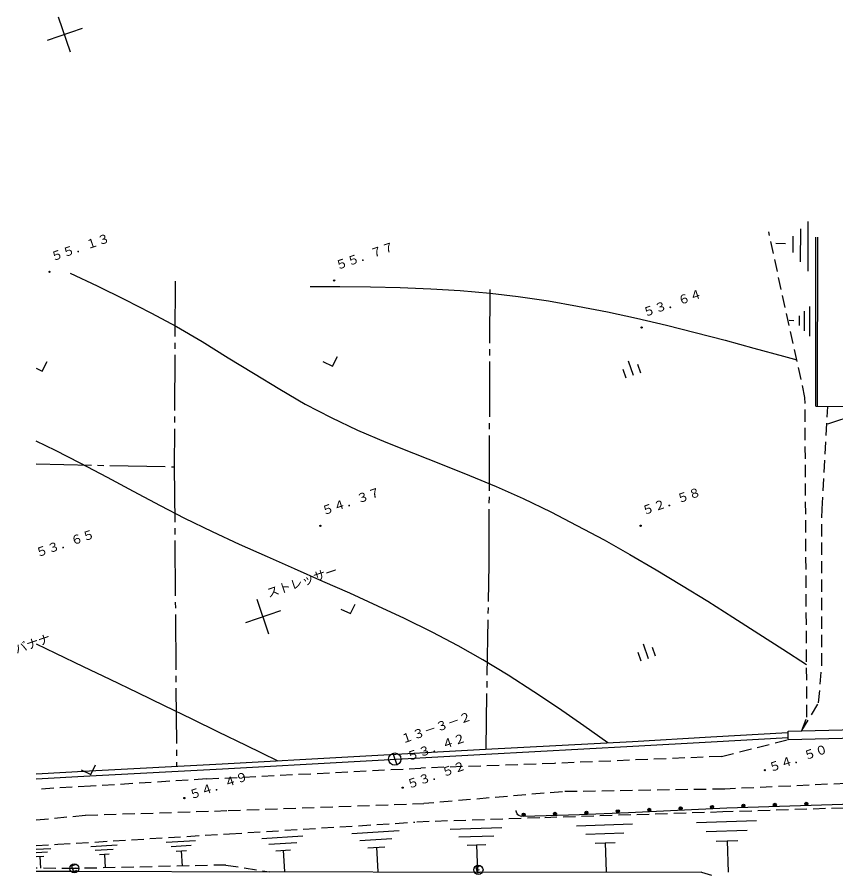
# Model space of a CAD drawing. Units: millimetres, scale not verified. Extents: x -198228 to 179753, y -81805 to 120126.
# Drawn here: x -196160 to -129586, y 20862 to 90576 of the extents above; entities that cross this region are included whole.
import ezdxf
from ezdxf.enums import TextEntityAlignment as Align

# ---------------------------------------------------------------- set-up
doc = ezdxf.new("R2010")
doc.units = ezdxf.units.MM
doc.header["$LTSCALE"] = 500
doc.linetypes.add('CHAIN2', pattern=[12, 9, -1, 1, -1])
doc.linetypes.add('DASHED2', pattern=[3, 2, -1])
doc.layers.add('3-0', color=4, linetype='Continuous')
doc.layers.add('3-1_構造物', color=6, linetype='Continuous')
doc.styles.add('ＭＳ ゴシック', font='')
doc.styles.get('ＭＳ ゴシック').set_extended_font_data('MS Gothic')

msp = doc.modelspace()

# ---------------------------------------------------------------- linework, layer by layer
at = {"layer": '3-0'}
for p, q in [((-131868.1, 73978.9), (-131874.2, 69938.6)), ((-132471.9, 73383.2), (-132476, 70689.7)), ((-133075.7, 72787.5), (-133077.7, 71440.7)), ((-131225.7, 58949.1), (-131204.7, 72691.6)), ((-131075.6, 58948.8), (-131054.7, 72691.4)), ((-134468, 72207.9), (-133679.5, 72191.7)), ((-131728.5, 67050.8), (-131732.2, 64649.2)), ((-132576, 66303.6), (-132577.2, 65503.1)), ((-132152.2, 66677.2), (-132154.7, 65076.1)), ((-133375.2, 65937.7), (-132999.7, 65930)), ((-194122.3, 61811.5), (-193724.3, 62581.1)), ((-146470.6, 62646.8), (-146067.1, 61463.6)), ((-145717.7, 62375.3), (-145475.6, 61665.3)), ((-194614.7, 62041.1), (-194122.3, 61811.5)), ((-146900.7, 61971.8), (-146658.7, 61261.9)), ((-131225.7, 58949.1), (-125942.5, 58914.7)), ((-193049.9, 55350), (-194614.7, 56105)), ((-194614.7, 39625.7), (-193049.9, 38882.2)), ((-145262.5, 39643.1), (-144859, 38460)), ((-144509.6, 39371.6), (-144267.5, 38661.7)), ((-145692.7, 38968.1), (-145450.6, 38258.2)), ((-139741.8, 32072.2), (-133490, 32427.6)), ((-133470.5, 32553.8), (-124811, 32762.3)), ((-133453.7, 31854), (-133470.5, 32553.8)), ((-133453.7, 31854), (-124069.2, 32080)), ((-139719.1, 31672.8), (-133467.3, 32028.2)), ((-179486.6, 29883.8), (-158078.3, 31067.5)), ((-165613.8, 30750.2), (-165291.1, 29803.7)), ((-179465.3, 29484.4), (-158056.8, 30668)), ((-194614.7, 29068), (-190274.9, 29306.8)), ((-190274.9, 29306.8), (-179486.6, 29883.8)), ((-190253.6, 28907.3), (-179465.3, 29484.4)), ((-194614.7, 28667.4), (-190253.6, 28907.3)), ((-140929.2, 25108.1), (-136031.7, 25267.7)), ((-168945.6, 24212.1), (-165103.3, 24454.5)), ((-160942.8, 24566.8), (-156745.2, 24710.5)), ((-150670.4, 24854.6), (-146122.7, 24999.5)), ((-136789.8, 24458.6), (-140120, 24350)), ((-176261.3, 23822.1), (-172918, 24033.1)), ((-165679.3, 23800.9), (-168292.1, 23636.2)), ((-157393.8, 24015.9), (-160248.2, 23918.1)), ((-146827.1, 24248.7), (-149919.6, 24150.1)), ((-194614.7, 22942.2), (-193419.7, 23010.6)), ((-190181, 23167.4), (-188034.9, 23298.3)), ((-184054.7, 23508.5), (-181659.2, 23654.7)), ((-182019.1, 23247.9), (-183648, 23148.6)), ((-173419.2, 23464.4), (-175692.7, 23320.9)), ((-167638.6, 23060.1), (-166255.2, 23147.4)), ((-166946.9, 23103.8), (-166820.9, 21105.7)), ((-159553.6, 23269.6), (-158042.4, 23321.3)), ((-158797.9, 23295.4), (-158723.2, 21112.7)), ((-149168.7, 23445.7), (-147531.5, 23497.8)), ((-148350.1, 23471.8), (-148274.8, 21106.9)), ((-139310.9, 23592), (-137547.8, 23649.4)), ((-138429.4, 23620.7), (-138346.4, 21074.1)), ((-193698.4, 22698.2), (-194614.7, 22645.7)), ((-194614.7, 22349.2), (-193977, 22385.7)), ((-194309.4, 22366.7), (-194254.4, 21406.3)), ((-188357.3, 22934), (-189816.6, 22845)), ((-189452.4, 22522.5), (-188679.8, 22569.6)), ((-189066.1, 22546.1), (-188998, 21430.2)), ((-183241.3, 22788.7), (-182379, 22841.3)), ((-182810.1, 22815), (-182734.1, 21569.3)), ((-175124, 22819.8), (-173920.4, 22895.7)), ((-174522.2, 22857.8), (-174412.5, 21119.2)), ((-194614.7, 21153.6), (-193537.7, 21150.7)), ((-191649.6, 21340.5), (-191408.2, 21422.8)), ((-158795.8, 21220.9), (-158554.5, 21303.2)), ((-140500.6, 21092.8), (-139706.7, 20830.4))]:
    msp.add_line(p, q, dxfattribs=at)
at = {"layer": '3-0', "linetype": 'DASHED2'}
for p, q in [((-132096.8, 59647.7), (-135049.6, 73119.7)), ((-131941.7, 33684.1), (-132096.8, 59647.7)), ((-132339.9, 32583.5), (-131941.7, 33684.1)), ((-138880.9, 30489.2), (-133453.7, 31854)), ((-180758.8, 28657.6), (-163333.2, 29535.3)), ((-180758.8, 28657.6), (-190189.2, 28063.7)), ((-190189.2, 28063.7), (-194614.7, 27815.4)), ((-124263.2, 28500), (-138622.2, 27834.9)), ((-178989.8, 26083.6), (-163098.9, 26654.6)), ((-190593.3, 25712.4), (-178989.8, 26083.6)), ((-194614.7, 25328.4), (-190593.3, 25712.4)), ((-178889.2, 24198.3), (-163819.8, 25148.9)), ((-192845.6, 23347), (-178889.2, 24198.3)), ((-194614.7, 23245.7), (-192845.6, 23347)), ((-179179.2, 21662.6), (-191519.5, 21373.7)), ((-179179.2, 21662.6), (-175673.4, 21115.1)), ((-191519.5, 21373.7), (-194614.7, 21402.7))]:
    msp.add_line(p, q, dxfattribs=at)
at = {"layer": '3-0', "linetype": 'CHAIN2'}
msp.add_line((-194614.7, 54257.3), (-183382.6, 54028.5), dxfattribs=at)
at = {"layer": '3-0', "color": 7}
msp.add_lwpolyline([(-191836.5, 69757.4), (-189666.1, 68728.9), (-187416.2, 67637), (-185277, 66549.3), (-183198.3, 65420.3), (-181125.2, 64207.9), (-178990.5, 62898.8), (-176948.7, 61629.8), (-174812.2, 60328.6), (-172735.3, 59131.7), (-170638, 58027.7), (-168470.8, 57009.6), (-166173, 56028.6), (-163943.1, 55133.9), (-161610.7, 54220.3), (-159377, 53331.7), (-157207.3, 52422.8), (-155020.7, 51438.9), (-152771.6, 50356.4), (-150637.4, 49267), (-148437.5, 48085.2), (-146345.6, 46910.6), (-144184.5, 45650.8), (-142124.7, 44411.4), (-139991.9, 43094.5), (-137954.3, 41810.6), (-135839.2, 40458), (-133898, 39204.5), (-131967.2, 37952.1)], dxfattribs=at)
at = {"layer": '3-0', "linetype": 'CHAIN2'}
for points in [[(-183300.6, 69117.6), (-183382.6, 54028.5), (-183196.2, 29708.4)], [(-158030.3, 31094.4), (-157785.8, 46082.9), (-157692.6, 68444)]]:
    msp.add_lwpolyline(points, dxfattribs=at)
at = {"layer": '3-0'}
for points in [[(-172334.7, 68696.6), (-169927, 68678.5), (-167420.8, 68646.6), (-165018, 68590.6), (-162520.1, 68492.4), (-160128.6, 68347.2), (-157693.8, 68134.5), (-155418.3, 67867), (-152953.8, 67505.5), (-150595.8, 67096.6), (-148146.7, 66613.4), (-145801.5, 66102.3), (-143364, 65528.1), (-141028.2, 64944.2), (-138598.3, 64309.4), (-136268, 63682), (-133841.9, 63017.3), (-133259.7, 62857), (-132770.5, 62722.2)], [(-171294.8, 62580.3), (-170509.6, 62214.1), (-170111.7, 62983.7)], [(-148121.3, 31602.6), (-150090.5, 32984.9), (-152150.1, 34409.8), (-154143.4, 35749), (-156244.7, 37098.8), (-158294.3, 38337), (-160302.7, 39466.3), (-162421.7, 40579.9), (-164658.9, 41686.7), (-166829.2, 42709.1), (-169107.3, 43743.9), (-171305, 44719), (-173599.1, 45727.2), (-175800.1, 46698.7), (-178085.2, 47726), (-180265.7, 48737.8), (-182516.8, 49829.6), (-184499.4, 50843.4), (-186706, 52019), (-188818.2, 53158.5), (-191027.6, 54328), (-193049.9, 55350)], [(-169850, 42467.3), (-169064.8, 42101.1), (-168666.9, 42870.7)], [(-193049.9, 38882.2), (-190794, 37804.6), (-188630.3, 36765.8), (-186378.2, 35680.1), (-184217.5, 34634.7), (-181968, 33543.4), (-179809.2, 32493.8), (-177561.1, 31399.1), (-176302.4, 30785.8), (-174964.8, 30133.8)], [(-158078.3, 31067.5), (-146116.5, 31710.4), (-139741.8, 32072.2)], [(-158056.8, 30668), (-146093.8, 31311), (-139719.1, 31672.8)], [(-190963.4, 29389), (-190178.1, 29022.8), (-189780.2, 29792.4)], [(-190963.4, 29389), (-190178.1, 29022.8), (-189780.2, 29792.4)], [(-154970.9, 25623), (-150443.3, 25757.9), (-146447.6, 25943), (-142451.9, 26127.9), (-138463.6, 26312.6), (-126472.9, 26677.8), (-94540.3, 27532), (-62534.6, 27141.1), (-42620.3, 25577.3)], [(-154970.9, 25623), (-155130.8, 25618.2), (-155231.4, 25635.3), (-155353.1, 25691.6), (-155434.8, 25749.2), (-155497.3, 25827.4), (-155560.7, 25945.6), (-155583.7, 26044.9), (-155585.5, 26104.9)], [(-191443.1, 21664.5), (-191727.1, 21567.7), (-191581.8, 21141.7), (-191297.9, 21238.5)], [(-193537.7, 21150.7), (-191513.1, 21164.7), (-175673.4, 21115.1)], [(-140500.6, 21092.8), (-158790, 21057.5), (-175673.1, 21115.2)], [(-158589.4, 21544.9), (-158873.3, 21448), (-158728.1, 21022.1), (-158444.1, 21118.9)]]:
    msp.add_lwpolyline(points, dxfattribs=at)
at = {"layer": '3-0', "linetype": 'DASHED2'}
for points in [[(-132339.9, 32583.5), (-130984.7, 34855.4), (-130734.8, 37871.5), (-130712.1, 50574.1), (-130249.3, 58927.9)], [(-138880.9, 30489.2), (-152461, 29922.7), (-163333.2, 29535.3)], [(-138622.2, 27834.9), (-151812.4, 27620.6), (-163098.9, 26654.6)], [(-128936, 26291.6), (-138771.7, 25971.2), (-153667.3, 25496.7), (-163819.8, 25148.9)]]:
    msp.add_lwpolyline(points, dxfattribs=at)
at = {"layer": '3-0'}
for centre, radius in [((-193524.3, 69880.6), 50), ((-193524.3, 69880.6), 30), ((-193524.3, 69880.6), 10), ((-170377.6, 69176.5), 50), ((-170377.6, 69176.5), 30), ((-170377.6, 69176.5), 10), ((-145380.8, 65350.7), 50), ((-145380.8, 65350.7), 30), ((-145380.8, 65350.7), 10), ((-171499.3, 49231.4), 50), ((-171499.3, 49231.4), 30), ((-171499.3, 49231.4), 10), ((-145458.1, 49239.3), 50), ((-145458.1, 49239.3), 30), ((-145458.1, 49239.3), 10), ((-165452.5, 30276.9), 500), ((-165452.5, 30276.9), 20), ((-135361.7, 29366), 50), ((-135361.7, 29366), 30), ((-135361.7, 29366), 10), ((-164810.1, 27951.3), 50), ((-164810.1, 27951.3), 30), ((-164810.1, 27951.3), 10), ((-182561.8, 27102.7), 50), ((-182561.8, 27102.7), 30), ((-182561.8, 27102.7), 10), ((-139656.6, 26382.5), 125), ((-137101, 26479.2), 125), ((-137101, 26479.2), 75), ((-137101, 26479.2), 25), ((-134546.6, 26557), 125), ((-134546.6, 26557), 75), ((-134546.6, 26557), 25), ((-131992.1, 26634.8), 125), ((-131992.1, 26634.8), 75), ((-131992.1, 26634.8), 25), ((-154974.6, 25747.9), 125), ((-154974.6, 25747.9), 75), ((-152420.1, 25824.1), 125), ((-152420.1, 25824.1), 75), ((-152420.1, 25824.1), 25), ((-149868.1, 25909.7), 125), ((-149868.1, 25909.7), 75), ((-149868.1, 25909.7), 25), ((-147315.2, 26027.9), 125), ((-147315.2, 26027.9), 75), ((-147315.2, 26027.9), 25), ((-144762.4, 26146.1), 125), ((-144762.4, 26146.1), 75), ((-144762.4, 26146.1), 25), ((-142209.5, 26264.3), 125), ((-142209.5, 26264.3), 75), ((-142209.5, 26264.3), 25), ((-139656.6, 26382.5), 75), ((-139656.6, 26382.5), 25), ((-154974.6, 25747.9), 25), ((-191507.6, 21388.9), 375), ((-158653.8, 21269.3), 375)]:
    msp.add_circle(centre, radius, dxfattribs=at)
at = {"layer": '3-1_構造物'}
for p, q in [((-191821.3, 87736.4), (-192789.5, 90575.9)), ((-190885.7, 89640.3), (-193725.1, 88672.1)), ((-127424.3, 58453.1), (-130263.7, 57484.8)), ((-175684.2, 40412.1), (-176652.4, 43251.6)), ((-174748.6, 42316), (-177588, 41347.7))]:
    msp.add_line(p, q, dxfattribs=at)

# ---------------------------------------------------------------- texts
at = {"layer": '3-0', "style": 'ＭＳ ゴシック'}
for s, p in [('５５．１３', (-193212.5, 70515.2)), ('５５．７７', (-170065.7, 69811)), ('５３．６４', (-145068.9, 65985.3)), ('５４．３７', (-171187.4, 49865.9)), ('５２．５８', (-145146.3, 49874)), ('５３．６５', (-194441.7, 46455.3)), ('ストレッサー', (-175645.1, 43174)), ('バナナ', (-196140.2, 38614.6)), ('１３－３－２', (-164748, 31309.6)), ('５３．４２', (-164263.9, 29889.8)), ('５４．５０', (-134837.6, 28991.5)), ('５３．５２', (-164266.5, 27628.5)), ('５４．４９', (-181965.3, 26770.9))]:
    msp.add_text(s, height=733.1, rotation=18.829, dxfattribs=at).set_placement(p, align=Align.BOTTOM_LEFT)

doc.saveas('drawing.dxf')
